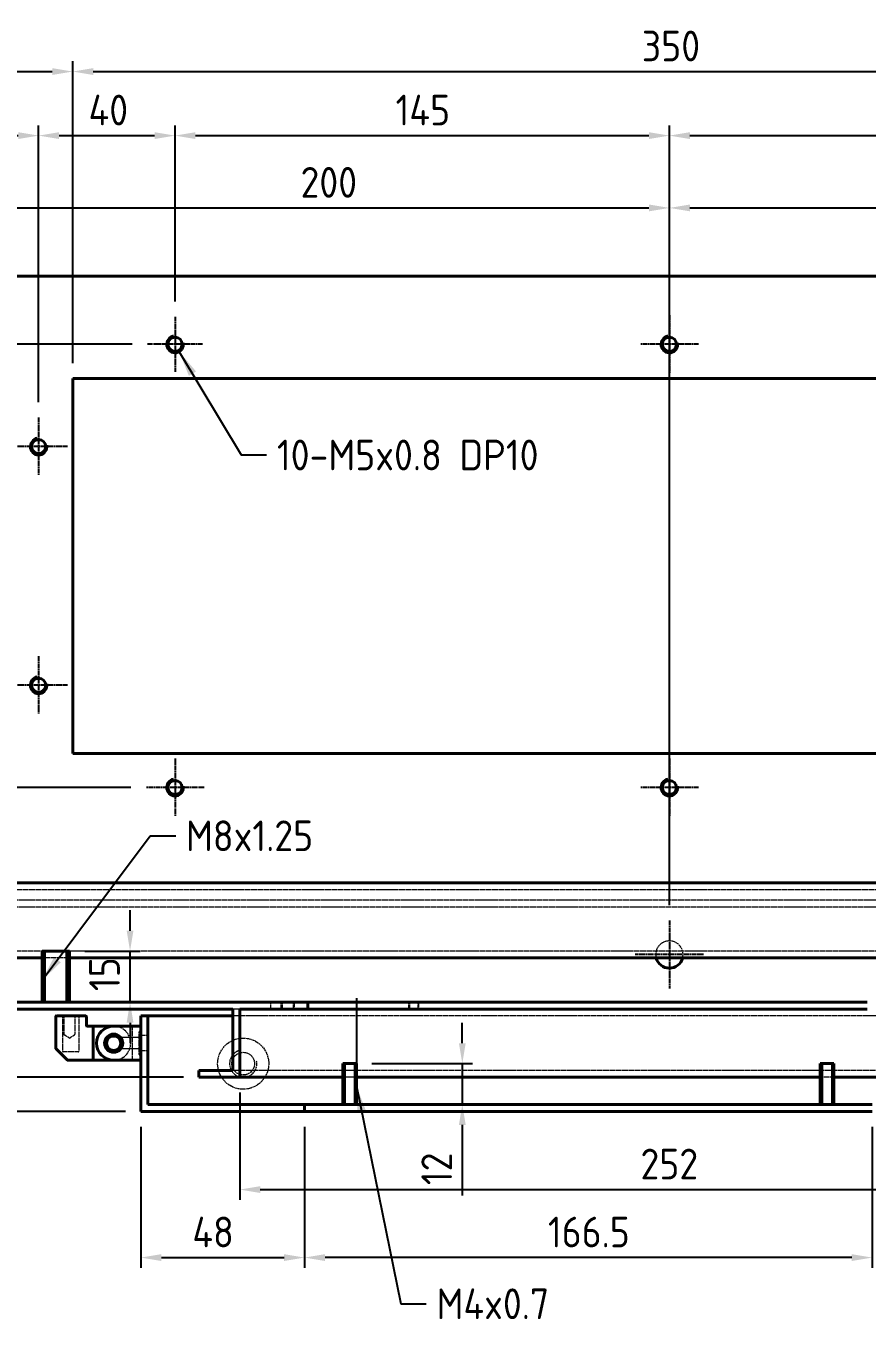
# Model space of a CAD drawing. Header units: millimetres. Extents: x 0 to 3567, y 0 to 2523.
# Drawn here: x 2521 to 2767.8, y 1345.2 to 1724.5 of the extents above; entities that cross this region are included whole.
import ezdxf

# ---------------------------------------------------------------- set-up
doc = ezdxf.new("R2010")
doc.units = ezdxf.units.MM
doc.header["$LTSCALE"] = 3
doc.linetypes.add('CHAIN', pattern=[0.7087, 0.4724, -0.0591, 0.1181, -0.0591])
doc.linetypes.add('DASHED', pattern=[0.2067, 0.1654, -0.0413])
for name, color, linetype, lineweight, true_color in [('가려진 것(ISO)', 2, 'DASHED', 18, 0xffff00), ('가시적인 것(ISO)', 3, 'Continuous', 40, 0x00ff00), ('가시적인 좁은 것(ISO)', 3, 'Continuous', 35, 0x00ff00), ('기호(ISO)', 5, 'Continuous', 25, 0x0000ff), ('중심 표식(ISO)', 1, 'Continuous', 25, 0xff0000), ('치수(ISO)', 2, 'Continuous', 25, 0xffff00)]:
    doc.layers.add(name, color=color, linetype=linetype, lineweight=lineweight, true_color=true_color)
doc.styles.add('치수 텍스트_PSTEK_POSCO', font='isocp.shx')
doc.dimstyles.new('치수_PSTEK_POSCO', dxfattribs={"dimscale": 3, "dimtxt": 3, "dimasz": 2, "dimexe": 1, "dimexo": 1.5, "dimgap": 1, "dimtad": 1, "dimrnd": 1e-08, "dimdsep": 46, "dimtxsty": '치수 텍스트_PSTEK_POSCO', "dimcen": 0.09, "dimdle": 10, "dimclrd": 7, "dimclre": 7, "dimclrt": 2, "dimadec": 1, "dimazin": 2, "dimtfac": 1, "dimtmove": 0, "dimatfit": 3, "dimfxl": 1, "dimtolj": 1, "dimlwd": -1, "dimlwe": -1, "dimarcsym": 0})
doc.dimstyles.new('치수_PSTEK_POSCO$7', dxfattribs={"dimscale": 3, "dimtxt": 3, "dimasz": 2.5, "dimexe": 1, "dimexo": 1.5, "dimgap": 1, "dimtad": 1, "dimrnd": 1e-08, "dimdsep": 46, "dimtxsty": '치수 텍스트_PSTEK_POSCO', "dimcen": 0.09, "dimdle": 10, "dimclrd": 7, "dimclre": 7, "dimclrt": 2, "dimadec": 1, "dimazin": 2, "dimtfac": 1, "dimtmove": 0, "dimatfit": 3, "dimfxl": 1, "dimtolj": 1, "dimlwd": -1, "dimlwe": -1, "dimarcsym": 0})

# ---------------------------------------------------------------- blocks, each defined once
blk = doc.blocks.new('*D35')
at = {"layer": 'Defpoints', "color": 0, "transparency": 16777216}
for p in [(2602.79, 1406.12), (2769.29, 1406.12), (2602.79, 1363.23)]:
    blk.add_point(p, dxfattribs=at)
at = {"layer": '치수(ISO)', "color": 7, "transparency": 16777216}
for p, q in [((2602.79, 1401.62), (2602.79, 1360.23)), ((2769.29, 1401.62), (2769.29, 1360.23)), ((2763.29, 1363.23), (2608.79, 1363.23))]:
    blk.add_line(p, q, dxfattribs=at)
for points in [[(2608.79, 1364.23), (2608.79, 1362.23), (2602.79, 1363.23)], [(2763.29, 1364.23), (2763.29, 1362.23), (2769.29, 1363.23)]]:
    blk.add_solid(points, dxfattribs=at)
at = {"layer": '치수(ISO)', "color": 2, "transparency": 16777216, "insert": (2674.15, 1370.73), "char_height": 9, "attachment_point": 4, "style": '치수 텍스트_PSTEK_POSCO'}
blk.add_mtext('\\A1;166.5', dxfattribs=at)
blk = doc.blocks.new('*D36')
at = {"layer": 'Defpoints', "color": 0, "transparency": 16777216}
for p in [(2554.79, 1406.12), (2602.79, 1406.12), (2602.79, 1363.23)]:
    blk.add_point(p, dxfattribs=at)
at = {"layer": '치수(ISO)', "color": 7, "transparency": 16777216}
for p, q in [((2554.79, 1401.62), (2554.79, 1360.23)), ((2602.79, 1401.62), (2602.79, 1360.23)), ((2560.79, 1363.23), (2596.79, 1363.23))]:
    blk.add_line(p, q, dxfattribs=at)
for points in [[(2560.79, 1364.23), (2560.79, 1362.23), (2554.79, 1363.23)], [(2596.79, 1364.23), (2596.79, 1362.23), (2602.79, 1363.23)]]:
    blk.add_solid(points, dxfattribs=at)
at = {"layer": '치수(ISO)', "color": 2, "transparency": 16777216, "insert": (2569.86, 1370.73), "char_height": 9, "attachment_point": 4, "style": '치수 텍스트_PSTEK_POSCO'}
blk.add_mtext('\\A1;48', dxfattribs=at)
blk = doc.blocks.new('*D39')
at = {"layer": 'Defpoints', "color": 0, "transparency": 16777216}
for p in [(2583.79, 1416.12), (2835.79, 1416.12), (2835.79, 1383.17)]:
    blk.add_point(p, dxfattribs=at)
at = {"layer": '치수(ISO)', "color": 7, "transparency": 16777216}
for p, q in [((2583.79, 1411.62), (2583.79, 1380.17)), ((2835.79, 1411.62), (2835.79, 1380.17)), ((2589.79, 1383.17), (2829.79, 1383.17))]:
    blk.add_line(p, q, dxfattribs=at)
for points in [[(2589.79, 1384.17), (2589.79, 1382.17), (2583.79, 1383.17)], [(2829.79, 1384.17), (2829.79, 1382.17), (2835.79, 1383.17)]]:
    blk.add_solid(points, dxfattribs=at)
at = {"layer": '치수(ISO)', "color": 2, "transparency": 16777216, "insert": (2701.3, 1390.67), "char_height": 9, "attachment_point": 4, "style": '치수 텍스트_PSTEK_POSCO'}
blk.add_mtext('\\A1;252', dxfattribs=at)
blk = doc.blocks.new('*D40')
at = {"layer": 'Defpoints', "color": 0, "transparency": 16777216}
for p in [(2422.56, 1436.12), (2444.79, 1436.12), (2571.79, 1416.12)]:
    blk.add_point(p, dxfattribs=at)
at = {"layer": '치수(ISO)', "color": 7, "transparency": 16777216}
for p, q in [((2440.29, 1436.12), (2419.56, 1436.12)), ((2422.56, 1422.12), (2422.56, 1430.12)), ((2567.29, 1416.12), (2419.56, 1416.12))]:
    blk.add_line(p, q, dxfattribs=at)
for points in [[(2421.56, 1430.12), (2423.56, 1430.12), (2422.56, 1436.12)], [(2421.56, 1422.12), (2423.56, 1422.12), (2422.56, 1416.12)]]:
    blk.add_solid(points, dxfattribs=at)
at = {"layer": '치수(ISO)', "color": 2, "transparency": 16777216, "insert": (2415.06, 1421.05), "char_height": 9, "attachment_point": 4, "rotation": 90, "style": '치수 텍스트_PSTEK_POSCO'}
blk.add_mtext('\\A1;20', dxfattribs=at)
blk = doc.blocks.new('*D49')
at = {"layer": 'Defpoints', "color": 0, "transparency": 16777216}
for p in [(2618.04, 1420.12), (2649.05, 1420.12), (2618.04, 1408.12)]:
    blk.add_point(p, dxfattribs=at)
at = {"layer": '치수(ISO)', "color": 7, "transparency": 16777216}
for p, q in [((2649.05, 1426.12), (2649.05, 1432.12)), ((2622.54, 1420.12), (2652.05, 1420.12)), ((2649.05, 1420.12), (2649.05, 1408.12)), ((2622.54, 1408.12), (2652.05, 1408.12)), ((2649.05, 1402.12), (2649.05, 1381.48))]:
    blk.add_line(p, q, dxfattribs=at)
for points in [[(2648.05, 1426.12), (2650.05, 1426.12), (2649.05, 1420.12)], [(2648.05, 1402.12), (2650.05, 1402.12), (2649.05, 1408.12)]]:
    blk.add_solid(points, dxfattribs=at)
at = {"layer": '치수(ISO)', "color": 2, "transparency": 16777216, "insert": (2641.55, 1384.48), "char_height": 9, "attachment_point": 4, "rotation": 90, "style": '치수 텍스트_PSTEK_POSCO'}
blk.add_mtext('\\A1;12', dxfattribs=at)
blk = doc.blocks.new('*D66')
at = {"layer": 'Defpoints', "color": 0, "transparency": 16777216}
for p in [(2444.79, 1436.12), (2397.3, 1406.12), (2554.79, 1406.12)]:
    blk.add_point(p, dxfattribs=at)
at = {"layer": '치수(ISO)', "color": 7, "transparency": 16777216}
for p, q in [((2440.29, 1436.12), (2394.3, 1436.12)), ((2397.3, 1430.12), (2397.3, 1412.12)), ((2550.29, 1406.12), (2394.3, 1406.12))]:
    blk.add_line(p, q, dxfattribs=at)
for points in [[(2396.3, 1430.12), (2398.3, 1430.12), (2397.3, 1436.12)], [(2396.3, 1412.12), (2398.3, 1412.12), (2397.3, 1406.12)]]:
    blk.add_solid(points, dxfattribs=at)
at = {"layer": '치수(ISO)', "color": 2, "transparency": 16777216, "insert": (2389.8, 1416.16), "char_height": 9, "attachment_point": 4, "rotation": 90, "style": '치수 텍스트_PSTEK_POSCO'}
blk.add_mtext('\\A1;30', dxfattribs=at)
blk = doc.blocks.new('*D69')
at = {"layer": 'Defpoints', "color": 0, "transparency": 16777216}
for p in [(2709.79, 1671.12), (2509.79, 1462.12), (2709.79, 1462.12)]:
    blk.add_point(p, dxfattribs=at)
at = {"layer": '치수(ISO)', "color": 7, "transparency": 16777216}
for p, q in [((2509.79, 1466.62), (2509.79, 1674.12)), ((2709.79, 1466.62), (2709.79, 1674.12)), ((2515.79, 1671.12), (2703.79, 1671.12))]:
    blk.add_line(p, q, dxfattribs=at)
for points in [[(2515.79, 1672.12), (2515.79, 1670.12), (2509.79, 1671.12)], [(2703.79, 1672.12), (2703.79, 1670.12), (2709.79, 1671.12)]]:
    blk.add_solid(points, dxfattribs=at)
at = {"layer": '치수(ISO)', "color": 2, "transparency": 16777216, "insert": (2601.59, 1678.62), "char_height": 9, "attachment_point": 4, "style": '치수 텍스트_PSTEK_POSCO'}
blk.add_mtext('\\A1;200', dxfattribs=at)
blk = doc.blocks.new('*D70')
at = {"layer": 'Defpoints', "color": 0, "transparency": 16777216}
for p in [(2909.79, 1671.12), (2709.79, 1462.12), (2909.79, 1462.12)]:
    blk.add_point(p, dxfattribs=at)
at = {"layer": '치수(ISO)', "color": 7, "transparency": 16777216}
for p, q in [((2709.79, 1466.62), (2709.79, 1674.12)), ((2909.79, 1466.62), (2909.79, 1674.12)), ((2715.79, 1671.12), (2903.79, 1671.12))]:
    blk.add_line(p, q, dxfattribs=at)
for points in [[(2715.79, 1672.12), (2715.79, 1670.12), (2709.79, 1671.12)], [(2903.79, 1672.12), (2903.79, 1670.12), (2909.79, 1671.12)]]:
    blk.add_solid(points, dxfattribs=at)
at = {"layer": '치수(ISO)', "color": 2, "transparency": 16777216, "insert": (2801.59, 1678.62), "char_height": 9, "attachment_point": 4, "style": '치수 텍스트_PSTEK_POSCO'}
blk.add_mtext('\\A1;200', dxfattribs=at)
blk = doc.blocks.new('*D72')
at = {"layer": 'Defpoints', "color": 0, "transparency": 16777216}
for p in [(2524.79, 1692.33), (2444.79, 1651.12), (2524.79, 1609.62)]:
    blk.add_point(p, dxfattribs=at)
at = {"layer": '치수(ISO)', "color": 7, "transparency": 16777216}
for p, q in [((2444.79, 1655.62), (2444.79, 1695.33)), ((2450.79, 1692.33), (2518.79, 1692.33)), ((2524.79, 1614.12), (2524.79, 1695.33))]:
    blk.add_line(p, q, dxfattribs=at)
for points in [[(2450.79, 1693.33), (2450.79, 1691.33), (2444.79, 1692.33)], [(2518.79, 1693.33), (2518.79, 1691.33), (2524.79, 1692.33)]]:
    blk.add_solid(points, dxfattribs=at)
at = {"layer": '치수(ISO)', "color": 2, "transparency": 16777216, "insert": (2479.82, 1699.83), "char_height": 9, "attachment_point": 4, "style": '치수 텍스트_PSTEK_POSCO'}
blk.add_mtext('\\A1;80', dxfattribs=at)
blk = doc.blocks.new('*D73')
at = {"layer": 'Defpoints', "color": 0, "transparency": 16777216}
for p in [(2564.79, 1692.33), (2564.79, 1639.18), (2524.79, 1609.62)]:
    blk.add_point(p, dxfattribs=at)
at = {"layer": '치수(ISO)', "color": 7, "transparency": 16777216}
for p, q in [((2524.79, 1614.12), (2524.79, 1695.33)), ((2530.79, 1692.33), (2558.79, 1692.33)), ((2564.79, 1643.68), (2564.79, 1695.33))]:
    blk.add_line(p, q, dxfattribs=at)
for points in [[(2530.79, 1693.33), (2530.79, 1691.33), (2524.79, 1692.33)], [(2558.79, 1693.33), (2558.79, 1691.33), (2564.79, 1692.33)]]:
    blk.add_solid(points, dxfattribs=at)
at = {"layer": '치수(ISO)', "color": 2, "transparency": 16777216, "insert": (2539.41, 1699.83), "char_height": 9, "attachment_point": 4, "style": '치수 텍스트_PSTEK_POSCO'}
blk.add_mtext('\\A1;40', dxfattribs=at)
blk = doc.blocks.new('*D74')
at = {"layer": 'Defpoints', "color": 0, "transparency": 16777216}
for p in [(2709.79, 1692.33), (2564.79, 1639.18), (2709.79, 1639.62)]:
    blk.add_point(p, dxfattribs=at)
at = {"layer": '치수(ISO)', "color": 7, "transparency": 16777216}
for p, q in [((2564.79, 1643.68), (2564.79, 1695.33)), ((2570.79, 1692.33), (2703.79, 1692.33)), ((2709.79, 1644.12), (2709.79, 1695.33))]:
    blk.add_line(p, q, dxfattribs=at)
for points in [[(2570.79, 1693.33), (2570.79, 1691.33), (2564.79, 1692.33)], [(2703.79, 1693.33), (2703.79, 1691.33), (2709.79, 1692.33)]]:
    blk.add_solid(points, dxfattribs=at)
at = {"layer": '치수(ISO)', "color": 2, "transparency": 16777216, "insert": (2629.47, 1699.83), "char_height": 9, "attachment_point": 4, "style": '치수 텍스트_PSTEK_POSCO'}
blk.add_mtext('\\A1;145', dxfattribs=at)
blk = doc.blocks.new('*D75')
at = {"layer": 'Defpoints', "color": 0, "transparency": 16777216}
for p in [(2854.79, 1692.33), (2709.79, 1639.62), (2854.79, 1639.18)]:
    blk.add_point(p, dxfattribs=at)
at = {"layer": '치수(ISO)', "color": 7, "transparency": 16777216}
for p, q in [((2709.79, 1644.12), (2709.79, 1695.33)), ((2715.79, 1692.33), (2848.79, 1692.33)), ((2854.79, 1643.68), (2854.79, 1695.33))]:
    blk.add_line(p, q, dxfattribs=at)
for points in [[(2715.79, 1693.33), (2715.79, 1691.33), (2709.79, 1692.33)], [(2848.79, 1693.33), (2848.79, 1691.33), (2854.79, 1692.33)]]:
    blk.add_solid(points, dxfattribs=at)
at = {"layer": '치수(ISO)', "color": 2, "transparency": 16777216, "insert": (2774.47, 1699.83), "char_height": 9, "attachment_point": 4, "style": '치수 텍스트_PSTEK_POSCO'}
blk.add_mtext('\\A1;145', dxfattribs=at)
blk = doc.blocks.new('*D77')
at = {"layer": 'Defpoints', "color": 0, "transparency": 16777216}
for p in [(2420.86, 1531.12), (2516.29, 1531.12), (2556.29, 1501.12)]:
    blk.add_point(p, dxfattribs=at)
at = {"layer": '치수(ISO)', "color": 7, "transparency": 16777216}
for p, q in [((2511.79, 1531.12), (2417.86, 1531.12)), ((2420.86, 1507.12), (2420.86, 1525.12)), ((2551.79, 1501.12), (2417.86, 1501.12))]:
    blk.add_line(p, q, dxfattribs=at)
for points in [[(2419.86, 1525.12), (2421.86, 1525.12), (2420.86, 1531.12)], [(2419.86, 1507.12), (2421.86, 1507.12), (2420.86, 1501.12)]]:
    blk.add_solid(points, dxfattribs=at)
at = {"layer": '치수(ISO)', "color": 2, "transparency": 16777216, "insert": (2413.36, 1511.14), "char_height": 9, "attachment_point": 4, "rotation": 90, "style": '치수 텍스트_PSTEK_POSCO'}
blk.add_mtext('\\A1;30', dxfattribs=at)
blk = doc.blocks.new('*D78')
at = {"layer": 'Defpoints', "color": 0, "transparency": 16777216}
for p in [(2420.86, 1651.12), (2444.79, 1651.12), (2556.72, 1631.12)]:
    blk.add_point(p, dxfattribs=at)
at = {"layer": '치수(ISO)', "color": 7, "transparency": 16777216}
for p, q in [((2440.29, 1651.12), (2417.86, 1651.12)), ((2420.86, 1637.12), (2420.86, 1645.12)), ((2552.22, 1631.12), (2417.86, 1631.12))]:
    blk.add_line(p, q, dxfattribs=at)
for points in [[(2419.86, 1645.12), (2421.86, 1645.12), (2420.86, 1651.12)], [(2419.86, 1637.12), (2421.86, 1637.12), (2420.86, 1631.12)]]:
    blk.add_solid(points, dxfattribs=at)
at = {"layer": '치수(ISO)', "color": 2, "transparency": 16777216, "insert": (2413.36, 1636.07), "char_height": 9, "attachment_point": 4, "rotation": 90, "style": '치수 텍스트_PSTEK_POSCO'}
blk.add_mtext('\\A1;20', dxfattribs=at)
blk = doc.blocks.new('*D79')
at = {"layer": 'Defpoints', "color": 0, "transparency": 16777216}
for p in [(2420.86, 1631.12), (2556.72, 1631.12), (2516.29, 1601.12)]:
    blk.add_point(p, dxfattribs=at)
at = {"layer": '치수(ISO)', "color": 7, "transparency": 16777216}
for p, q in [((2552.22, 1631.12), (2417.86, 1631.12)), ((2420.86, 1607.12), (2420.86, 1625.12)), ((2511.79, 1601.12), (2417.86, 1601.12))]:
    blk.add_line(p, q, dxfattribs=at)
for points in [[(2419.86, 1625.12), (2421.86, 1625.12), (2420.86, 1631.12)], [(2419.86, 1607.12), (2421.86, 1607.12), (2420.86, 1601.12)]]:
    blk.add_solid(points, dxfattribs=at)
at = {"layer": '치수(ISO)', "color": 2, "transparency": 16777216, "insert": (2413.36, 1611.18), "char_height": 9, "attachment_point": 4, "rotation": 90, "style": '치수 텍스트_PSTEK_POSCO'}
blk.add_mtext('\\A1;30', dxfattribs=at)
blk = doc.blocks.new('*D83')
at = {"layer": 'Defpoints', "color": 0, "transparency": 16777216}
for p in [(2534.79, 1711.12), (2444.79, 1651.12), (2534.79, 1621.12)]:
    blk.add_point(p, dxfattribs=at)
at = {"layer": '치수(ISO)', "color": 7, "transparency": 16777216}
for p, q in [((2444.79, 1655.62), (2444.79, 1714.12)), ((2450.79, 1711.12), (2528.79, 1711.12)), ((2534.79, 1625.62), (2534.79, 1714.12))]:
    blk.add_line(p, q, dxfattribs=at)
for points in [[(2450.79, 1712.12), (2450.79, 1710.12), (2444.79, 1711.12)], [(2528.79, 1712.12), (2528.79, 1710.12), (2534.79, 1711.12)]]:
    blk.add_solid(points, dxfattribs=at)
at = {"layer": '치수(ISO)', "color": 2, "transparency": 16777216, "insert": (2484.65, 1718.62), "char_height": 9, "attachment_point": 4, "style": '치수 텍스트_PSTEK_POSCO'}
blk.add_mtext('\\A1;90', dxfattribs=at)
blk = doc.blocks.new('*D84')
at = {"layer": 'Defpoints', "color": 0, "transparency": 16777216}
for p in [(2884.79, 1711.12), (2534.79, 1621.12), (2884.79, 1621.12)]:
    blk.add_point(p, dxfattribs=at)
at = {"layer": '치수(ISO)', "color": 7, "transparency": 16777216}
for p, q in [((2534.79, 1625.62), (2534.79, 1714.12)), ((2540.79, 1711.12), (2878.79, 1711.12)), ((2884.79, 1625.62), (2884.79, 1714.12))]:
    blk.add_line(p, q, dxfattribs=at)
for points in [[(2540.79, 1712.12), (2540.79, 1710.12), (2534.79, 1711.12)], [(2878.79, 1712.12), (2878.79, 1710.12), (2884.79, 1711.12)]]:
    blk.add_solid(points, dxfattribs=at)
at = {"layer": '치수(ISO)', "color": 2, "transparency": 16777216, "insert": (2701.69, 1718.62), "char_height": 9, "attachment_point": 4, "style": '치수 텍스트_PSTEK_POSCO'}
blk.add_mtext('\\A1;350', dxfattribs=at)
blk = doc.blocks.new('*D109')
at = {"layer": 'Defpoints', "color": 0, "transparency": 16777216}
for p in [(2533.79, 1453.12), (2551.6, 1453.12), (2551.6, 1438.12)]:
    blk.add_point(p, dxfattribs=at)
at = {"layer": '치수(ISO)', "color": 7, "transparency": 16777216}
for p, q in [((2551.6, 1459.12), (2551.6, 1465.12)), ((2538.29, 1453.12), (2554.6, 1453.12)), ((2551.6, 1438.12), (2551.6, 1453.12)), ((2551.6, 1432.12), (2551.6, 1426.12))]:
    blk.add_line(p, q, dxfattribs=at)
for points in [[(2550.6, 1459.12), (2552.6, 1459.12), (2551.6, 1453.12)], [(2550.6, 1432.12), (2552.6, 1432.12), (2551.6, 1438.12)]]:
    blk.add_solid(points, dxfattribs=at)
at = {"layer": '치수(ISO)', "color": 2, "transparency": 16777216, "insert": (2544.1, 1441.38), "char_height": 9, "attachment_point": 4, "rotation": 90, "style": '치수 텍스트_PSTEK_POSCO'}
blk.add_mtext('\\A1;15', dxfattribs=at)

msp = doc.modelspace()

# ---------------------------------------------------------------- linework, layer by layer
at = {"layer": '가려진 것(ISO)'}
for p, q in [((2939.7887, 1471.1167), (2479.7887, 1471.1167)), ((2479.7887, 1468.1167), (2939.7887, 1468.1167)), ((2479.7887, 1466.1167), (2939.7887, 1466.1167)), ((2525.7887, 1453.1167), (2479.7887, 1453.1167)), ((2939.7887, 1453.1167), (2533.7887, 1453.1167)), ((2533.7887, 1451.1167), (2525.7887, 1451.1167)), ((2592.7887, 1438.1167), (2592.7887, 1436.1167)), ((2595.7887, 1438.1167), (2595.7887, 1436.1167)), ((2596.1677, 1438.1167), (2596.1677, 1436.1167)), ((2599.4097, 1438.1167), (2599.4097, 1436.1167)), ((2599.7887, 1436.1167), (2599.7887, 1438.1167)), ((2633.2887, 1438.1167), (2633.2887, 1436.1167)), ((2633.5592, 1438.1167), (2633.5592, 1436.1167)), ((2636.0182, 1438.1167), (2636.0182, 1436.1167)), ((2636.2887, 1436.1167), (2636.2887, 1438.1167)), ((2583.7887, 1436.1167), (2581.7887, 1436.1167)), ((2837.7887, 1434.1167), (2581.7887, 1434.1167)), ((2531.7887, 1433.9167), (2531.7887, 1423.8167)), ((2532.1387, 1433.9167), (2532.1387, 1428.7299)), ((2535.4387, 1433.9167), (2535.4387, 1428.7299)), ((2536.5887, 1433.9167), (2536.5887, 1423.8167)), ((2552.2887, 1421.3167), (2552.2887, 1430.9167)), ((2533.7887, 1427.6253), (2532.2357, 1428.5585)), ((2533.7887, 1427.6253), (2535.3417, 1428.5585)), ((2554.5887, 1427.7667), (2548.9567, 1427.7667)), ((2554.2887, 1422.8167), (2554.2887, 1429.4167)), ((2554.2887, 1428.4167), (2554.4887, 1428.4167)), ((2554.2887, 1428.3848), (2554.4887, 1428.3848)), ((2554.2887, 1428.2891), (2554.4887, 1428.2891)), ((2554.2887, 1428.2572), (2554.4887, 1428.2572)), ((2554.2887, 1428.2252), (2554.4887, 1428.2252)), ((2554.2887, 1428.1933), (2554.4887, 1428.1933)), ((2554.2887, 1428.1614), (2554.4887, 1428.1614)), ((2554.2887, 1428.1295), (2554.4887, 1428.1295)), ((2554.2887, 1428.0657), (2554.4887, 1428.0657)), ((2554.2887, 1428.0338), (2554.4887, 1428.0338)), ((2554.2887, 1428.0018), (2554.4887, 1428.0018)), ((2554.2887, 1427.9699), (2554.4887, 1427.9699)), ((2554.2887, 1427.938), (2554.4887, 1427.938)), ((2554.2887, 1427.9061), (2554.4887, 1427.9061)), ((2554.2887, 1427.8742), (2554.4887, 1427.8742)), ((2554.2887, 1427.8423), (2554.4887, 1427.8423)), ((2554.2887, 1427.8104), (2554.4887, 1427.8104)), ((2554.2887, 1427.7784), (2554.4887, 1427.7784)), ((2554.2887, 1427.7465), (2554.4887, 1427.7465)), ((2554.2887, 1427.7146), (2554.4887, 1427.7146)), ((2554.2887, 1427.6827), (2554.4887, 1427.6827)), ((2554.2887, 1427.6508), (2554.4887, 1427.6508)), ((2554.2887, 1427.6189), (2554.4887, 1427.6189)), ((2554.2887, 1427.5869), (2554.4887, 1427.5869)), ((2554.2887, 1427.555), (2554.4887, 1427.555)), ((2554.2887, 1427.5231), (2554.4887, 1427.5231)), ((2554.2887, 1427.4912), (2554.4887, 1427.4912)), ((2554.2887, 1427.4593), (2554.4887, 1427.4593)), ((2554.2887, 1427.3955), (2554.4887, 1427.3955)), ((2554.2887, 1427.3635), (2554.4887, 1427.3635)), ((2554.2887, 1427.3316), (2554.4887, 1427.3316)), ((2554.2887, 1427.2997), (2554.4887, 1427.2997)), ((2554.2887, 1427.2678), (2554.4887, 1427.2678)), ((2554.2887, 1427.204), (2554.4887, 1427.204)), ((2554.2887, 1427.1721), (2554.4887, 1427.1721)), ((2554.2887, 1427.1401), (2554.4887, 1427.1401)), ((2554.2887, 1427.1082), (2554.4887, 1427.1082)), ((2554.2887, 1427.0763), (2554.4887, 1427.0763)), ((2554.2887, 1427.0444), (2554.4887, 1427.0444)), ((2554.2887, 1426.9486), (2554.4887, 1426.9486)), ((2554.2887, 1426.9167), (2554.4887, 1426.9167)), ((2554.5887, 1429.6167), (2554.4887, 1429.6167)), ((2554.4887, 1428.4167), (2554.4887, 1427.9699)), ((2554.4887, 1427.9699), (2554.4887, 1427.7784)), ((2554.4887, 1427.7784), (2554.4887, 1426.9167)), ((2556.7887, 1428.3667), (2554.7887, 1428.3667)), ((2536.3887, 1423.6167), (2531.9887, 1423.6167)), ((2554.5887, 1424.4667), (2548.9567, 1424.4667)), ((2554.2887, 1426.1167), (2554.4887, 1426.1167)), ((2554.2887, 1426.0848), (2554.4887, 1426.0848)), ((2554.2887, 1426.021), (2554.4887, 1426.021)), ((2554.2887, 1425.9891), (2554.4887, 1425.9891)), ((2554.2887, 1425.9252), (2554.4887, 1425.9252)), ((2554.2887, 1425.8933), (2554.4887, 1425.8933)), ((2554.2887, 1425.8614), (2554.4887, 1425.8614)), ((2554.2887, 1425.8295), (2554.4887, 1425.8295)), ((2554.2887, 1425.7657), (2554.4887, 1425.7657)), ((2554.2887, 1425.7338), (2554.4887, 1425.7338)), ((2554.2887, 1425.638), (2554.4887, 1425.638)), ((2554.2887, 1425.6061), (2554.4887, 1425.6061)), ((2554.2887, 1425.5423), (2554.4887, 1425.5423)), ((2554.2887, 1425.5104), (2554.4887, 1425.5104)), ((2554.2887, 1425.4784), (2554.4887, 1425.4784)), ((2554.2887, 1425.4465), (2554.4887, 1425.4465)), ((2554.2887, 1425.3827), (2554.4887, 1425.3827)), ((2554.2887, 1425.3508), (2554.4887, 1425.3508)), ((2554.2887, 1425.3189), (2554.4887, 1425.3189)), ((2554.2887, 1425.2869), (2554.4887, 1425.2869)), ((2554.2887, 1425.255), (2554.4887, 1425.255)), ((2554.2887, 1425.2231), (2554.4887, 1425.2231)), ((2554.2887, 1425.1912), (2554.4887, 1425.1912)), ((2554.2887, 1425.1593), (2554.4887, 1425.1593)), ((2554.2887, 1425.1274), (2554.4887, 1425.1274)), ((2554.2887, 1425.0955), (2554.4887, 1425.0955)), ((2554.2887, 1425.0635), (2554.4887, 1425.0635)), ((2554.2887, 1424.9997), (2554.4887, 1424.9997)), ((2554.2887, 1424.9678), (2554.4887, 1424.9678)), ((2554.2887, 1424.904), (2554.4887, 1424.904)), ((2554.2887, 1424.8721), (2554.4887, 1424.8721)), ((2554.2887, 1424.8401), (2554.4887, 1424.8401)), ((2554.2887, 1424.8082), (2554.4887, 1424.8082)), ((2554.2887, 1424.7444), (2554.4887, 1424.7444)), ((2554.2887, 1424.7125), (2554.4887, 1424.7125)), ((2554.2887, 1424.6486), (2554.4887, 1424.6486)), ((2554.2887, 1424.6167), (2554.4887, 1424.6167)), ((2554.4887, 1426.1167), (2554.4887, 1426.0848)), ((2554.4887, 1426.0848), (2554.4887, 1426.021)), ((2554.4887, 1426.021), (2554.4887, 1425.8933)), ((2554.4887, 1425.8933), (2554.4887, 1425.7657)), ((2554.4887, 1425.7657), (2554.4887, 1425.2869)), ((2554.4887, 1425.2869), (2554.4887, 1425.1274)), ((2554.4887, 1425.1274), (2554.4887, 1424.9997)), ((2554.4887, 1424.9997), (2554.4887, 1424.8401)), ((2554.4887, 1424.8401), (2554.4887, 1424.7125)), ((2554.4887, 1424.7125), (2554.4887, 1424.6486)), ((2554.4887, 1424.6486), (2554.4887, 1424.6167)), ((2554.5887, 1422.6167), (2554.4887, 1422.6167)), ((2556.7887, 1423.8667), (2554.7887, 1423.8667)), ((2792.5154, 1418.1167), (2581.7887, 1418.1167)), ((2618.0387, 1416.1167), (2614.0387, 1416.1167)), ((2758.0387, 1416.1167), (2754.0387, 1416.1167))]:
    msp.add_line(p, q, dxfattribs=at)
for radius in [7.5, 3.3235]:
    msp.add_circle((2584.7887, 1420.1167), radius, dxfattribs=at)
for centre, radius, start, end in [((2709.7887, 1452.1167), 4, 345.522488, 194.477512), ((2531.5887, 1433.9167), 0.2, 0, 90), ((2531.9387, 1433.9167), 0.2, 0, 90), ((2535.6387, 1433.9167), 0.2, 90, 180), ((2536.7887, 1433.9167), 0.2, 90, 180), ((2546.7887, 1426.1167), 5, 270, 90), ((2552.4887, 1430.9167), 0.2, 90, 180), ((2532.3387, 1428.7299), 0.2, 180, 239), ((2535.2387, 1428.7299), 0.2, 301, 0), ((2548.9567, 1427.9667), 0.2, 234.881678, 248.08843), ((2554.4887, 1429.4167), 0.2, 90, 180), ((2554.5887, 1429.8167), 0.2, 270, 0), ((2554.5887, 1427.9667), 0.2, 270, 0), ((2531.9887, 1423.8167), 0.2, 180, 270), ((2536.3887, 1423.8167), 0.2, 270, 0), ((2548.9567, 1424.2667), 0.2, 111.829152, 125.116419), ((2554.4887, 1422.8167), 0.2, 180, 270), ((2554.5887, 1424.2667), 0.2, 0, 90), ((2554.5887, 1422.4167), 0.2, 0, 90), ((2584.7887, 1420.1167), 4, 100, 10), ((2552.4887, 1421.3167), 0.2, 180, 270)]:
    msp.add_arc(centre, radius, start, end, dxfattribs=at)
for points, knots in [([(2548.8046, 1427.8368), (2548.8046, 1427.8368), (2548.8046, 1427.8368), (2548.8046, 1427.8368), (2548.8046, 1427.8368), (2548.8047, 1427.8368), (2548.8047, 1427.8368), (2548.8048, 1427.8366), (2548.8049, 1427.8365), (2548.8051, 1427.8363), (2548.8052, 1427.8362), (2548.8053, 1427.836), (2548.8055, 1427.8359), (2548.8057, 1427.8356), (2548.8059, 1427.8354), (2548.8066, 1427.8345), (2548.8073, 1427.8338), (2548.8093, 1427.8316), (2548.8106, 1427.8301), (2548.816, 1427.8245), (2548.8202, 1427.8204), (2548.83, 1427.8118), (2548.8357, 1427.8073), (2548.8416, 1427.8031)], [0, 0, 0, 0, 0.00021566247, 0.00021566247, 0.00072965691, 0.00072965691, 0.00127710381, 0.00127710381, 0.00148308405, 0.00148308405, 0.00155649484, 0.00155649484, 0.00163054493, 0.00163054493, 0.00170428816, 0.00170428816, 0.00200209589, 0.00200209589, 0.00258634292, 0.00258634292, 0.0043392486, 0.0043392486, 0.00651246694, 0.00651246694, 0.00651246694, 0.00651246694]), ([(2548.8821, 1427.7812), (2548.9022, 1427.7731), (2548.924, 1427.7682), (2548.9494, 1427.7668), (2548.953, 1427.7667), (2548.9567, 1427.7667)], [0, 0, 0, 0, 0.00652396491, 0.00652396491, 0.00761894804, 0.00761894804, 0.00761894804, 0.00761894804]), ([(2549.1629, 1427.2939), (2549.1478, 1427.3243), (2549.1326, 1427.3535), (2549.1051, 1427.4043), (2549.0926, 1427.4264), (2549.0802, 1427.4477)], [0.0424854733, 0.0424854733, 0.0424854733, 0.0424854733, 0.0561378387, 0.0561378387, 0.0673032029, 0.0673032029, 0.0673032029, 0.0673032029]), ([(2549.4236, 1425.8338), (2549.4315, 1425.9073), (2549.4364, 1425.9824), (2549.4411, 1426.1907), (2549.4337, 1426.3262), (2549.417, 1426.4555)], [0, 0, 0, 0, 0.0225464979, 0.0225464979, 0.0625639187, 0.0625639187, 0.0625639187, 0.0625639187]), ([(2548.8416, 1424.4303), (2548.8329, 1424.4242), (2548.8246, 1424.4173), (2548.8151, 1424.408), (2548.8132, 1424.4061), (2548.81, 1424.4027), (2548.8087, 1424.4013), (2548.8069, 1424.3993), (2548.8065, 1424.3988), (2548.8059, 1424.3981), (2548.8057, 1424.3979), (2548.8055, 1424.3976), (2548.8053, 1424.3975), (2548.805, 1424.3971), (2548.805, 1424.397), (2548.8048, 1424.3968), (2548.8047, 1424.3968), (2548.8046, 1424.3966), (2548.8046, 1424.3966), (2548.8046, 1424.3966), (2548.8046, 1424.3966), (2548.8046, 1424.3966)], [0, 0, 0, 0, 0.00320525489, 0.00320525489, 0.00400055343, 0.00400055343, 0.00459719031, 0.00459719031, 0.00479877275, 0.00479877275, 0.00487929876, 0.00487929876, 0.00496065614, 0.00496065614, 0.00512476984, 0.00512476984, 0.00544554449, 0.00544554449, 0.00619329221, 0.00619329221, 0.00629769304, 0.00629769304, 0.00629769304, 0.00629769304]), ([(2548.8801, 1424.4892), (2548.9241, 1424.5458), (2548.9841, 1424.6277), (2549.1138, 1424.8388), (2549.1853, 1424.9735), (2549.2945, 1425.2454), (2549.337, 1425.3757), (2549.3694, 1425.5147)], [0, 0, 0, 0, 0.057570662, 0.057570662, 0.11887636, 0.11887636, 0.16485162, 0.16485162, 0.16485162, 0.16485162]), ([(2548.9567, 1424.4667), (2548.9353, 1424.4667), (2548.9136, 1424.4632), (2548.8896, 1424.4552), (2548.8859, 1424.4538), (2548.8823, 1424.4524)], [0, 0, 0, 0, 0.0064209849, 0.0064209849, 0.00759152301, 0.00759152301, 0.00759152301, 0.00759152301])]:
    msp.add_open_spline(points, degree=3, knots=knots, dxfattribs=at)
for points in [[(2548.8808, 1427.7817), (2548.8812, 1427.7815), (2548.8816, 1427.7813), (2548.8821, 1427.7812)], [(2549.2949, 1426.9778), (2549.2822, 1427.015), (2549.2688, 1427.0511), (2549.255, 1427.0862)], [(2549.4378, 1426.1879), (2549.4352, 1426.2837), (2549.4273, 1426.3795), (2549.4148, 1426.4722)], [(2548.8823, 1424.4524), (2548.8819, 1424.4522), (2548.8815, 1424.4521), (2548.881, 1424.4519)], [(2549.096, 1424.8132), (2549.1149, 1424.8467), (2549.1339, 1424.8821), (2549.1528, 1424.9195)]]:
    msp.add_open_spline(points, degree=3, dxfattribs=at)
at = {"layer": '가시적인 것(ISO)'}
for p, q in [((2446.7887, 1651.1167), (2972.7887, 1651.1167)), ((2534.7887, 1511.1167), (2534.7887, 1621.1167)), ((2534.7887, 1621.1167), (2884.7887, 1621.1167)), ((2884.7887, 1511.1167), (2534.7887, 1511.1167)), ((2937.7887, 1473.1167), (2481.7887, 1473.1167)), ((2533.7887, 1453.1167), (2525.7887, 1453.1167)), ((2525.7887, 1438.1167), (2525.7887, 1453.1167)), ((2533.7887, 1438.1167), (2533.7887, 1453.1167)), ((2525.7887, 1451.1167), (2503.7887, 1451.1167)), ((2905.7887, 1451.1167), (2533.7887, 1451.1167)), ((2603.7887, 1438.1167), (2446.7887, 1438.1167)), ((2603.7887, 1436.1167), (2603.7887, 1438.1167)), ((2603.7887, 1438.1167), (2767.7887, 1438.1167)), ((2444.7887, 1436.1167), (2581.7887, 1436.1167)), ((2531.3716, 1434.1167), (2529.9887, 1434.1167)), ((2538.5887, 1434.1167), (2531.3716, 1434.1167)), ((2556.7887, 1434.1167), (2554.7887, 1434.1167)), ((2554.7887, 1434.1167), (2554.7887, 1406.1167)), ((2556.7887, 1408.1167), (2556.7887, 1434.1167)), ((2581.7887, 1434.1167), (2556.7887, 1434.1167)), ((2581.7887, 1436.1167), (2581.7887, 1418.1167)), ((2583.7887, 1416.1167), (2583.7887, 1436.1167)), ((2583.7887, 1436.1167), (2603.7887, 1436.1167)), ((2767.7887, 1436.1167), (2603.7887, 1436.1167)), ((2529.7887, 1424.6996), (2529.7887, 1433.9167)), ((2538.7887, 1431.3167), (2538.7887, 1433.9167)), ((2540.5887, 1431.1167), (2538.9887, 1431.1167)), ((2540.9887, 1431.1167), (2540.5887, 1431.1167)), ((2540.7887, 1422.6996), (2540.7887, 1430.9167)), ((2546.7887, 1431.1167), (2540.9887, 1431.1167)), ((2546.7887, 1431.1167), (2554.5887, 1431.1167)), ((2533.2302, 1421.1753), (2529.8473, 1424.5582)), ((2540.7887, 1422.6996), (2540.7887, 1421.3167)), ((2533.3716, 1421.1167), (2540.5887, 1421.1167)), ((2540.5887, 1421.1167), (2540.9887, 1421.1167)), ((2540.9887, 1421.1167), (2546.7887, 1421.1167)), ((2554.5887, 1421.1167), (2546.7887, 1421.1167)), ((2618.0387, 1420.1167), (2614.0387, 1420.1167)), ((2614.0387, 1408.1167), (2614.0387, 1420.1167)), ((2618.0387, 1408.1167), (2618.0387, 1420.1167)), ((2758.0387, 1420.1167), (2754.0387, 1420.1167)), ((2754.0387, 1408.1167), (2754.0387, 1420.1167)), ((2758.0387, 1408.1167), (2758.0387, 1420.1167)), ((2581.7887, 1418.1167), (2571.7887, 1418.1167)), ((2571.7887, 1418.1167), (2571.7887, 1416.1167)), ((2571.7887, 1416.1167), (2583.7887, 1416.1167)), ((2614.0387, 1416.1167), (2583.7887, 1416.1167)), ((2754.0387, 1416.1167), (2618.0387, 1416.1167)), ((2788.3067, 1416.1167), (2758.0387, 1416.1167)), ((2602.7887, 1408.1167), (2556.7887, 1408.1167)), ((2602.7887, 1406.1167), (2602.7887, 1408.1167)), ((2602.7887, 1408.1167), (2769.2887, 1408.1167)), ((2554.7887, 1406.1167), (2602.7887, 1406.1167)), ((2769.2887, 1406.1167), (2602.7887, 1406.1167))]:
    msp.add_line(p, q, dxfattribs=at)
for centre, radius in [((2564.7887, 1631.1167), 2.067), ((2709.7887, 1631.1167), 2.067), ((2524.7887, 1601.1167), 2.067), ((2524.7887, 1531.1167), 2.067), ((2564.7887, 1501.1167), 2.067), ((2709.7887, 1501.1167), 2.067), ((2546.7887, 1426.1167), 2.65), ((2546.7887, 1426.1167), 2.6), ((2546.7887, 1426.1167), 2.1)]:
    msp.add_circle(centre, radius, dxfattribs=at)
for centre, radius, start, end in [((2709.7887, 1452.1167), 4, 194.477512, 345.522488), ((2529.9887, 1433.9167), 0.2, 90, 180), ((2538.5887, 1433.9167), 0.2, 0, 90), ((2538.9887, 1431.3167), 0.2, 180, 270), ((2540.5887, 1430.9167), 0.2, 0, 90), ((2546.7887, 1426.1167), 5, 90, 270), ((2554.5887, 1430.9167), 0.2, 0, 90), ((2529.9887, 1424.6996), 0.2, 180, 225), ((2533.3716, 1421.3167), 0.2, 225, 270), ((2540.5887, 1421.3167), 0.2, 270, 0), ((2554.5887, 1421.3167), 0.2, 270, 0)]:
    msp.add_arc(centre, radius, start, end, dxfattribs=at)
for points in [[(2548.8529, 1427.7786), (2548.8268, 1427.811), (2548.8103, 1427.8301), (2548.8057, 1427.8356)], [(2548.9565, 1427.6409), (2548.8939, 1427.73), (2548.8423, 1427.7921), (2548.819, 1427.8199)], [(2549.255, 1427.0862), (2549.2258, 1427.1603), (2549.1947, 1427.2298), (2549.1629, 1427.2939)], [(2549.1528, 1424.9195), (2549.2055, 1425.0237), (2549.257, 1425.1425), (2549.3008, 1425.2728)]]:
    msp.add_open_spline(points, degree=3, dxfattribs=at)
for points, knots in [([(2549.0802, 1427.4477), (2549.0257, 1427.5415), (2548.9722, 1427.6204), (2548.878, 1427.749), (2548.8387, 1427.7964), (2548.819, 1427.8199)], [0.067303203, 0.067303203, 0.067303203, 0.067303203, 0.116374695, 0.116374695, 0.170093143, 0.170093143, 0.170093143, 0.170093143]), ([(2549.2999, 1426.9631), (2549.2485, 1427.1158), (2549.1866, 1427.2524), (2549.0886, 1427.4354), (2549.0522, 1427.4963), (2549.0176, 1427.5502)], [0, 0, 0, 0, 0.0557694048, 0.0557694048, 0.0882592315, 0.0882592315, 0.0882592315, 0.0882592315]), ([(2549.4152, 1425.7643), (2549.4251, 1425.8382), (2549.432, 1425.9139), (2549.442, 1426.1217), (2549.4382, 1426.2566), (2549.425, 1426.3864)], [0, 0, 0, 0, 0.0229135359, 0.0229135359, 0.0626124724, 0.0626124724, 0.0626124724, 0.0626124724]), ([(2548.8046, 1424.3966), (2548.8046, 1424.3967), (2548.8047, 1424.3967), (2548.8051, 1424.3972), (2548.8059, 1424.3981), (2548.8079, 1424.4004), (2548.8091, 1424.4019), (2548.8107, 1424.4037)], [0.006297693, 0.006297693, 0.006297693, 0.006297693, 0.0084358314, 0.0084358314, 0.0151647689, 0.0151647689, 0.0217175934, 0.0217175934, 0.0217175934, 0.0217175934]), ([(2548.819, 1424.4137), (2548.8384, 1424.4368), (2548.8772, 1424.4834), (2548.9356, 1424.5631), (2548.946, 1424.5776), (2548.9568, 1424.5929)], [0, 0, 0, 0, 0.053116422, 0.053116422, 0.0640981949, 0.0640981949, 0.0640981949, 0.0640981949]), ([(2549.0103, 1424.672), (2549.0798, 1424.779), (2549.1576, 1424.9161), (2549.2442, 1425.1191), (2549.2615, 1425.1627), (2549.278, 1425.208)], [0, 0, 0, 0, 0.0657085329, 0.0657085329, 0.0827712915, 0.0827712915, 0.0827712915, 0.0827712915])]:
    msp.add_open_spline(points, degree=3, knots=knots, dxfattribs=at)
at = {"layer": '가시적인 좁은 것(ISO)'}
for p, q in [((2526.5327, 1453.1167), (2526.5327, 1438.1167)), ((2533.0447, 1438.1167), (2533.0447, 1453.1167)), ((2614.4567, 1420.1167), (2614.4567, 1408.1167)), ((2617.6207, 1408.1167), (2617.6207, 1420.1167)), ((2754.4567, 1420.1167), (2754.4567, 1408.1167)), ((2757.6207, 1408.1167), (2757.6207, 1420.1167))]:
    msp.add_line(p, q, dxfattribs=at)
for centre in [(2564.7887, 1631.1167), (2709.7887, 1631.1167), (2524.7887, 1601.1167), (2524.7887, 1531.1167), (2564.7887, 1501.1167), (2709.7887, 1501.1167)]:
    msp.add_arc(centre, 2.5, 100, 10, dxfattribs=at)
at = {"layer": '기호(ISO)', "color": 7}
msp.add_line((2618.0387, 1439.3287), (2618.0387, 1410.4797), dxfattribs=at)
at = {"layer": '중심 표식(ISO)', "linetype": 'CHAIN'}
for p, q in [((2564.7887, 1639.1837), (2564.7887, 1623.0497)), ((2709.7887, 1639.6167), (2709.7887, 1622.6167)), ((2572.8557, 1631.1167), (2556.7217, 1631.1167)), ((2718.2887, 1631.1167), (2701.2887, 1631.1167)), ((2524.7887, 1609.6167), (2524.7887, 1592.6167)), ((2533.2887, 1601.1167), (2516.2887, 1601.1167)), ((2524.7887, 1539.6167), (2524.7887, 1522.6167)), ((2533.2887, 1531.1167), (2516.2887, 1531.1167)), ((2564.7887, 1509.6167), (2564.7887, 1492.6167)), ((2709.7887, 1509.6167), (2709.7887, 1492.6167)), ((2573.2887, 1501.1167), (2556.2887, 1501.1167)), ((2718.2887, 1501.1167), (2701.2887, 1501.1167)), ((2709.7887, 1462.1167), (2709.7887, 1442.1167)), ((2719.7887, 1452.1167), (2699.7887, 1452.1167))]:
    msp.add_line(p, q, dxfattribs=at)

# ---------------------------------------------------------------- texts
at = {"layer": '기호(ISO)', "color": 2, "true_color": 0xffff00, "insert": (2594.6624, 1598.6478), "char_height": 9, "width": 91.940102, "attachment_point": 4, "line_spacing_factor": 0.525, "style": '치수 텍스트_PSTEK_POSCO'}
msp.add_mtext('{10-M5x0.8 DP10}', dxfattribs=at)
at = {"layer": '기호(ISO)', "color": 2, "true_color": 0xffff00, "char_height": 9, "attachment_point": 4, "style": '치수 텍스트_PSTEK_POSCO'}
for s, insert, width in [('{M8x1.25}', (2567.9863, 1486.9419), 45.460836), ('{M4x0.7}', (2641.4968, 1349.6727), 41.419634)]:
    msp.add_mtext(s, dxfattribs=dict(at, insert=insert, width=width))

# ---------------------------------------------------------------- dimensions: what is measured, and where the dimension line sits
at = {"layer": '치수(ISO)', "color": 7}
for base, p1, p2, angle, override, picture, middle in [((2534.7887, 1711.1167), (2444.7887, 1651.1167), (2534.7887, 1621.1167), 180, {"dimdec": 2, "dimtp": 0, "dimtm": 0, "dimtdec": 2, "dimtofl": 0, "dimatfit": 1}, '*D83', (2489.7887, 1711.1167)), ((2884.7887, 1711.1167), (2534.7887, 1621.1167), (2884.7887, 1621.1167), 180, {"dimdec": 2, "dimtp": 0, "dimtm": 0, "dimtdec": 2, "dimtofl": 0, "dimatfit": 1}, '*D84', (2709.7887, 1711.1167)), ((2524.7887, 1692.3258), (2444.7887, 1651.1167), (2524.7887, 1609.6167), 180, {"dimdec": 2, "dimtp": 0, "dimtm": 0, "dimtdec": 2, "dimtofl": 0, "dimatfit": 1}, '*D72', (2484.7687, 1692.3258)), ((2564.7887, 1692.3258), (2524.7887, 1609.6167), (2564.7887, 1639.1837), 180, {"dimdec": 2, "dimtp": 0, "dimtm": 0, "dimtdec": 2, "dimtofl": 0, "dimatfit": 1}, '*D73', (2544.8087, 1692.3258)), ((2709.7887, 1692.3258), (2564.7887, 1639.1837), (2709.7887, 1639.6167), 180, {"dimdec": 2, "dimtp": 0, "dimtm": 0, "dimtdec": 2, "dimtofl": 0, "dimatfit": 1}, '*D74', (2637.3087, 1692.3258)), ((2854.7887, 1692.3258), (2709.7887, 1639.6167), (2854.7887, 1639.1837), 180, {"dimdec": 2, "dimtp": 0, "dimtm": 0, "dimtdec": 2, "dimtofl": 0, "dimatfit": 1}, '*D75', (2782.3087, 1692.3258)), ((2709.7887, 1671.1167), (2509.7887, 1462.1167), (2709.7887, 1462.1167), 180, {"dimdec": 2, "dimtp": 0, "dimtm": 0, "dimtdec": 2, "dimtofl": 0, "dimatfit": 1}, '*D69', (2609.8087, 1671.1167)), ((2909.7887, 1671.1167), (2709.7887, 1462.1167), (2909.7887, 1462.1167), 180, {"dimdec": 2, "dimtp": 0, "dimtm": 0, "dimtdec": 2, "dimtofl": 0, "dimatfit": 1}, '*D70', (2809.8087, 1671.1167)), ((2420.8577, 1651.1167), (2556.7217, 1631.1167), (2444.7887, 1651.1167), 90, {"dimdec": 2, "dimtp": 0, "dimtm": 0, "dimtdec": 2, "dimtofl": 0, "dimatfit": 1}, '*D78', (2420.8577, 1641.1367)), ((2420.8577, 1631.1167), (2516.2887, 1601.1167), (2556.7217, 1631.1167), 90, {"dimdec": 2, "dimtp": 0, "dimtm": 0, "dimtdec": 2, "dimtofl": 0, "dimatfit": 1}, '*D79', (2420.8577, 1616.1367)), ((2420.8577, 1531.1167), (2556.2887, 1501.1167), (2516.2887, 1531.1167), 90, {"dimdec": 2, "dimtp": 0, "dimtm": 0, "dimtdec": 2, "dimtofl": 0, "dimatfit": 1}, '*D77', (2420.8577, 1516.0967)), ((2551.6029, 1453.1167), (2551.6029, 1438.1167), (2533.7887, 1453.1167), 90, {"dimdec": 2, "dimse1": 1, "dimtp": 0, "dimtm": 0, "dimtdec": 2, "dimtofl": 1, "dimatfit": 1}, '*D109', (2551.6029, 1445.6167)), ((2397.2971, 1406.1167), (2444.7887, 1436.1167), (2554.7887, 1406.1167), 270, {"dimdec": 2, "dimtp": 0, "dimtm": 0, "dimtdec": 2, "dimtofl": 0, "dimatfit": 1}, '*D66', (2397.2971, 1421.1167)), ((2422.5584, 1436.1167), (2571.7887, 1416.1167), (2444.7887, 1436.1167), 270, {"dimdec": 2, "dimtp": 0, "dimtm": 0, "dimtdec": 2, "dimtofl": 0, "dimatfit": 1}, '*D40', (2422.5584, 1426.1167)), ((2649.0471, 1420.1167), (2618.0387, 1408.1167), (2618.0387, 1420.1167), 90, {"dimdec": 2, "dimtp": 0, "dimtm": 0, "dimtdec": 2, "dimtofl": 1, "dimatfit": 1}, '*D49', (2649.0471, 1388.7965)), ((2835.7887, 1383.1726), (2583.7887, 1416.1167), (2835.7887, 1416.1167), 180, {"dimdec": 2, "dimtp": 0, "dimtm": 0, "dimtdec": 2, "dimtofl": 0, "dimatfit": 1}, '*D39', (2709.7887, 1383.1726)), ((2602.7887, 1363.2289), (2554.7887, 1406.1167), (2602.7887, 1406.1167), 180, {"dimdec": 2, "dimtp": 0, "dimtm": 0, "dimtdec": 2, "dimtofl": 0, "dimatfit": 1}, '*D36', (2575.2559, 1363.2289)), ((2602.7887, 1363.2289), (2769.2887, 1406.1167), (2602.7887, 1406.1167), 180, {"dimdec": 2, "dimtp": 0, "dimtm": 0, "dimtdec": 2, "dimtofl": 0, "dimatfit": 1}, '*D35', (2686.0387, 1363.2289))]:
    dim = msp.add_linear_dim(base=base, p1=p1, p2=p2, angle=angle, dimstyle='치수_PSTEK_POSCO', override=override, dxfattribs=at)
    dim.commit()
    dim.dimension.update_dxf_attribs({"geometry": picture, "text_midpoint": middle, "dimtype": 160})

# ---------------------------------------------------------------- leaders
at = {"layer": '기호(ISO)', "color": 7, "annotation_type": 0, "has_hookline": 1, "hookline_direction": 0}
for points, text_width in [([(2566.0387, 1628.9517), (2584.1624, 1598.6478), (2591.6624, 1598.6478)], 79.2071), ([(2525.7887, 1444.5758), (2557.4863, 1486.9419), (2564.9863, 1486.9419)], 38.1728), ([(2618.0387, 1413.4797), (2630.9968, 1349.6727), (2638.4968, 1349.6727)], 34.2)]:
    msp.add_leader(points, dimstyle='치수_PSTEK_POSCO$7', override={"dimtad": 0}, dxfattribs=dict(at, text_width=text_width))

doc.saveas('drawing.dxf')
